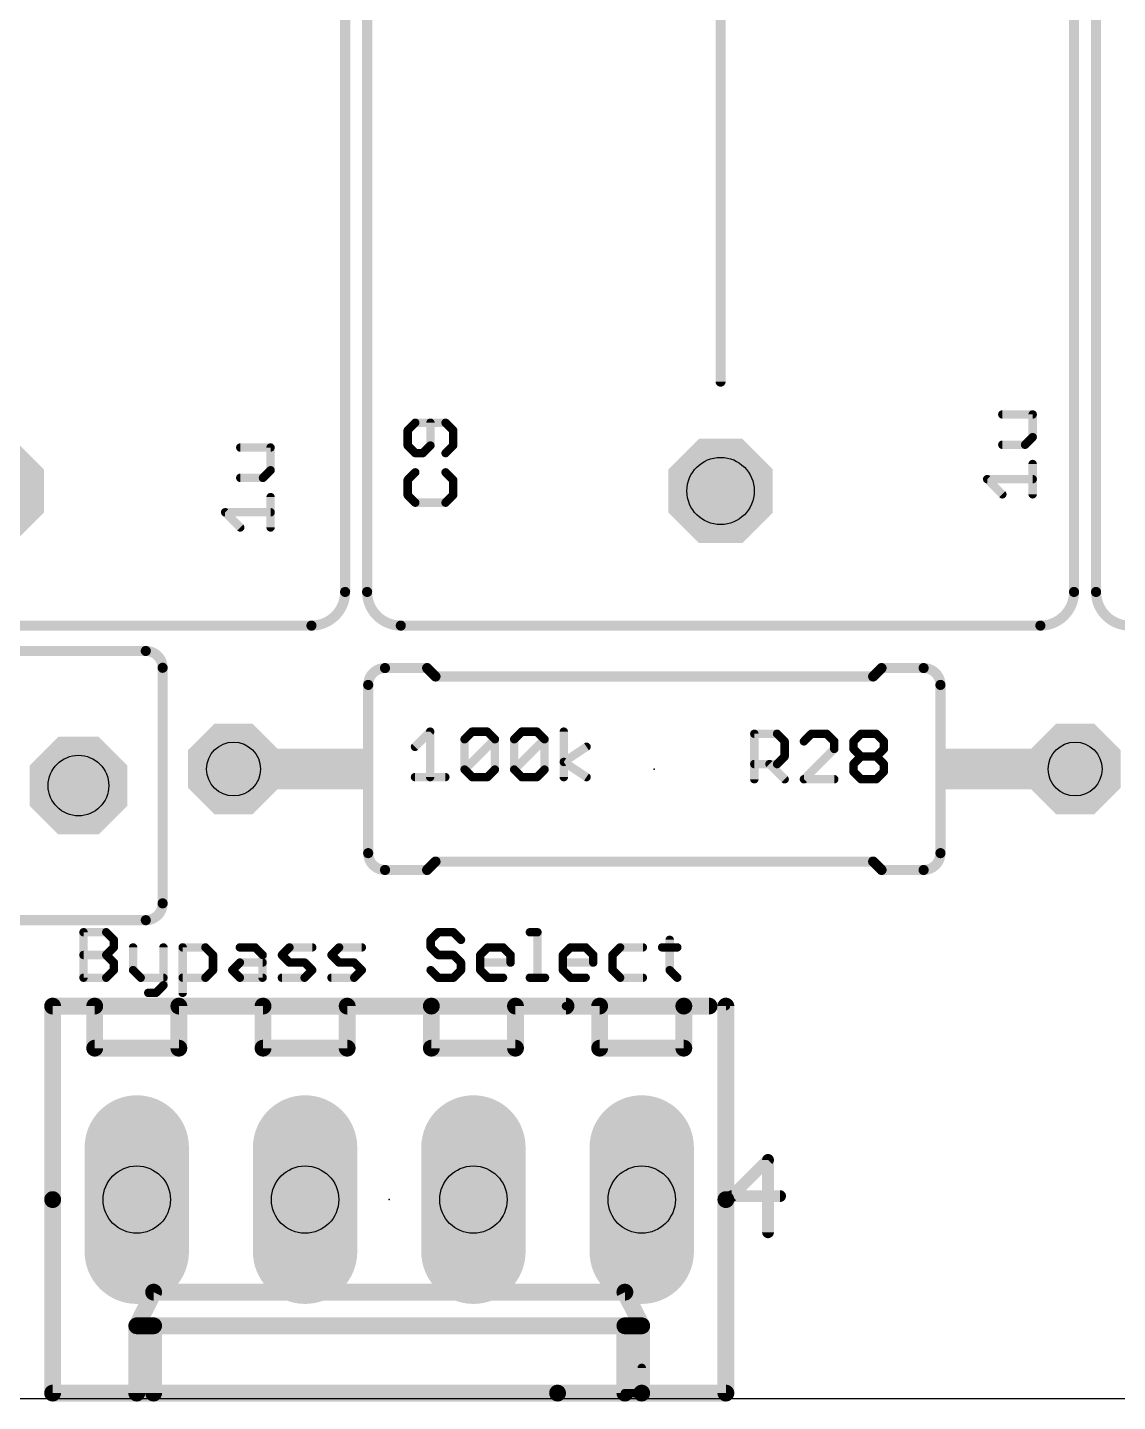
# Model space of a CAD drawing. Extents: x 0 to 135, y -25 to 72.
# Drawn here: x 16.54 to 32.99, y -0.05 to 20.69 of the extents above; entities that cross this region are included whole.
import ezdxf

# ---------------------------------------------------------------- set-up
doc = ezdxf.new("R2010")
doc.units = 0
for name, color, linetype in [('17', 82, 'CONTINUOUS'), ('20', 7, 'CONTINUOUS'), ('21', 253, 'CONTINUOUS'), ('23', 7, 'CONTINUOUS'), ('25', 253, 'CONTINUOUS'), ('27', 253, 'CONTINUOUS'), ('29', 253, 'CONTINUOUS'), ('44', 253, 'CONTINUOUS'), ('51', 253, 'CONTINUOUS')]:
    doc.layers.add(name, color=color, linetype=linetype)

# ---------------------------------------------------------------- blocks, each defined once
blk = doc.blocks.new('OCTAGONP')
at = {"const_width": 0.5}
blk.add_lwpolyline([(-0.25, -0.1036), (-0.25, 0.1036), (-0.1036, 0.25), (0.1036, 0.25), (0.25, 0.1036), (0.25, -0.1036), (0.1036, -0.25), (-0.1036, -0.25), (-0.25, -0.1036), (-0.25, 0.1036)], dxfattribs=at)
blk = doc.blocks.new('RECT')
blk.add_solid([(-0.5, -0.5), (0.5, -0.5), (-0.5, 0.5), (0.5, 0.5)])
blk = doc.blocks.new('LONGP100')
at = {"const_width": 1}
blk.add_lwpolyline([(-0.5, 0), (0.5, 0)], dxfattribs=at)
at = {"const_width": 0.5}
for points in [[(-0.5, 0.25, 1), (-0.5, -0.25)], [(0.5, -0.25, 1), (0.5, 0.25)]]:
    blk.add_lwpolyline(points, format="xyb", dxfattribs=at)

msp = doc.modelspace()

# ---------------------------------------------------------------- linework, layer by layer
at = {"layer": '20'}
msp.add_line((0, 0), (125, 0), dxfattribs=at)
at = {"layer": '21'}
for points, const_width in [([(21.334, 37.827), (21.334, 12.173)], 0.1524), ([(21.666, 12.173), (21.666, 37.827)], 0.1524), ([(32.334, 37.827), (32.334, 12.173)], 0.1524), ([(32.666, 12.173), (32.666, 37.827)], 0.1524), ([(27, 31.731), (27, 15.348)], 0.1524), ([(20.826, 11.665), (11.174, 11.665)], 0.1524), ([(31.826, 11.665), (22.174, 11.665)], 0.1524), ([(18.326, 11.282), (8.674, 11.282)], 0.1524), ([(18.58, 7.472), (18.58, 11.028)], 0.1524), ([(21.936, 11.024), (22.571, 11.024)], 0.1524), ([(22.698, 10.897), (22.571, 11.024)], 0.1524), ([(29.302, 10.897), (29.429, 11.024)], 0.1524), ([(30.064, 11.024), (29.429, 11.024)], 0.1524), ([(21.682, 8.23), (21.682, 10.77)], 0.1524), ([(29.302, 10.897), (22.698, 10.897)], 0.1524), ([(30.318, 8.23), (30.318, 10.77)], 0.1524), ([(22.698, 8.103), (22.571, 7.976)], 0.1524), ([(29.302, 8.103), (22.698, 8.103)], 0.1524), ([(29.302, 8.103), (29.429, 7.976)], 0.1524), ([(21.936, 7.976), (22.571, 7.976)], 0.1524), ([(30.064, 7.976), (29.429, 7.976)], 0.1524), ([(8.674, 7.218), (18.326, 7.218)], 0.1524), ([(16.92, 3), (16.92, 5.921)], 0.254), ([(16.92, 5.921), (24.667, 5.921)], 0.254), ([(17.555, 5.921), (16.92, 5.921)], 0.254), ([(17.555, 5.286), (17.555, 5.921)], 0.254), ([(20.095, 5.921), (18.825, 5.921)], 0.254), ([(18.825, 5.921), (18.825, 5.286)], 0.254), ([(20.095, 5.286), (20.095, 5.921)], 0.254), ([(22.635, 5.921), (21.365, 5.921)], 0.254), ([(21.365, 5.921), (21.365, 5.286)], 0.254), ([(22.635, 5.286), (22.635, 5.921)], 0.254), ([(22.635, 5.921), (26.445, 5.921)], 0.254), ([(23.905, 5.921), (23.905, 5.286)], 0.254), ([(25.175, 5.921), (23.905, 5.921)], 0.254), ([(25.175, 5.286), (25.175, 5.921)], 0.254), ([(26.826, 5.921), (26.445, 5.921)], 0.254), ([(26.445, 5.921), (26.445, 5.286)], 0.254), ([(27.08, 3), (27.08, 5.921)], 0.254), ([(27.08, 5.921), (24.667, 5.921)], 0.127), ([(18.825, 5.286), (17.555, 5.286)], 0.254), ([(21.365, 5.286), (20.095, 5.286)], 0.254), ([(23.905, 5.286), (22.635, 5.286)], 0.254), ([(26.445, 5.286), (25.175, 5.286)], 0.254), ([(27.716, 3.5993), (27.1694, 3.0528)], 0.1778), ([(27.716, 2.5062), (27.716, 3.5993)], 0.1778), ([(16.92, 3), (16.92, 0.079)], 0.254), ([(27.08, 3), (27.08, 0.079)], 0.254), ([(27.1694, 3.0528), (27.8982, 3.0528)], 0.1778), ([(18.444, 1.603), (18.19, 1.095)], 0.254), ([(25.556, 1.603), (18.444, 1.603)], 0.254), ([(25.81, 1.095), (25.556, 1.603)], 0.254), ([(18.444, 1.095), (18.19, 1.095)], 0.254), ([(18.19, 1.095), (18.19, 0.079)], 0.254), ([(25.556, 1.095), (18.444, 1.095)], 0.254), ([(18.444, 0.079), (18.444, 1.095)], 0.254), ([(25.81, 1.095), (25.556, 1.095)], 0.254), ([(25.556, 0.079), (25.556, 1.095)], 0.254), ([(25.81, 1.095), (25.81, 0.079)], 0.254), ([(25.81, 0.46), (25.81, 0.079)], 0.127), ([(16.92, 0.079), (24.54, 0.079)], 0.254), ([(25.81, 0.079), (24.54, 0.079)], 0.254), ([(25.556, 0.079), (25.81, 0.079)], 0.127), ([(27.08, 0.079), (25.81, 0.079)], 0.254)]:
    msp.add_lwpolyline(points, dxfattribs=dict(at, const_width=const_width))
for points, const_width in [([(26.9619, 15.348, 1), (27.0381, 15.348)], 0.0762), ([(20.826, 11.665, 0.4142), (21.334, 12.173)], 0.1524), ([(21.3721, 12.173, 1), (21.2959, 12.173)], 0.0762), ([(21.666, 12.173, 0.4142), (22.174, 11.665)], 0.1524), ([(21.7041, 12.173, 1), (21.6279, 12.173)], 0.0762), ([(31.826, 11.665, 0.4142), (32.334, 12.173)], 0.1524), ([(32.3721, 12.173, 1), (32.2959, 12.173)], 0.0762), ([(32.666, 12.173, 0.4142), (33.174, 11.665)], 0.1524), ([(32.7041, 12.173, 1), (32.6279, 12.173)], 0.0762), ([(21.2959, 12.173, 1), (21.3721, 12.173)], 0.0762), ([(21.6279, 12.173, 1), (21.7041, 12.173)], 0.0762), ([(32.2959, 12.173, 1), (32.3721, 12.173)], 0.0762), ([(32.6279, 12.173, 1), (32.7041, 12.173)], 0.0762), ([(20.826, 11.7031, 1), (20.826, 11.6269)], 0.0762), ([(20.826, 11.6269, 1), (20.826, 11.7031)], 0.0762), ([(22.174, 11.7031, 1), (22.174, 11.6269)], 0.0762), ([(22.174, 11.6269, 1), (22.174, 11.7031)], 0.0762), ([(31.826, 11.7031, 1), (31.826, 11.6269)], 0.0762), ([(31.826, 11.6269, 1), (31.826, 11.7031)], 0.0762), ([(18.58, 11.028, 0.4142), (18.326, 11.282)], 0.1524), ([(18.326, 11.3201, 1), (18.326, 11.2439)], 0.0762), ([(18.326, 11.2439, 1), (18.326, 11.3201)], 0.0762), ([(18.6181, 11.028, 1), (18.5419, 11.028)], 0.0762), ([(18.5419, 11.028, 1), (18.6181, 11.028)], 0.0762), ([(21.936, 11.024, 0.4142), (21.682, 10.77)], 0.1524), ([(21.936, 11.0621, 1), (21.936, 10.9859)], 0.0762), ([(21.936, 10.9859, 1), (21.936, 11.0621)], 0.0762), ([(22.5979, 11.0509, 1), (22.5441, 10.9971)], 0.0762), ([(22.571, 10.9859, 1), (22.571, 11.0621)], 0.0762), ([(29.429, 11.0621, 1), (29.429, 10.9859)], 0.0762), ([(29.4559, 10.9971, 1), (29.4021, 11.0509)], 0.0762), ([(30.318, 10.77, 0.4142), (30.064, 11.024)], 0.1524), ([(30.064, 11.0621, 1), (30.064, 10.9859)], 0.0762), ([(30.064, 10.9859, 1), (30.064, 11.0621)], 0.0762), ([(21.7201, 10.77, 1), (21.6439, 10.77)], 0.0762), ([(21.6439, 10.77, 1), (21.7201, 10.77)], 0.0762), ([(22.698, 10.9351, 1), (22.698, 10.8589)], 0.0762), ([(22.6711, 10.8701, 1), (22.7249, 10.9239)], 0.0762), ([(29.2751, 10.9239, 1), (29.3289, 10.8701)], 0.0762), ([(29.302, 10.8589, 1), (29.302, 10.9351)], 0.0762), ([(30.3561, 10.77, 1), (30.2799, 10.77)], 0.0762), ([(30.2799, 10.77, 1), (30.3561, 10.77)], 0.0762), ([(21.682, 8.23, 0.4142), (21.936, 7.976)], 0.1524), ([(21.7201, 8.23, 1), (21.6439, 8.23)], 0.0762), ([(30.064, 7.976, 0.4142), (30.318, 8.23)], 0.1524), ([(30.3561, 8.23, 1), (30.2799, 8.23)], 0.0762), ([(21.6439, 8.23, 1), (21.7201, 8.23)], 0.0762), ([(22.698, 8.1411, 1), (22.698, 8.0649)], 0.0762), ([(22.7249, 8.0761, 1), (22.6711, 8.1299)], 0.0762), ([(29.3289, 8.1299, 1), (29.2751, 8.0761)], 0.0762), ([(29.302, 8.0649, 1), (29.302, 8.1411)], 0.0762), ([(30.2799, 8.23, 1), (30.3561, 8.23)], 0.0762), ([(21.936, 8.0141, 1), (21.936, 7.9379)], 0.0762), ([(21.936, 7.9379, 1), (21.936, 8.0141)], 0.0762), ([(22.5441, 8.0029, 1), (22.5979, 7.9491)], 0.0762), ([(22.571, 7.9379, 1), (22.571, 8.0141)], 0.0762), ([(29.429, 8.0141, 1), (29.429, 7.9379)], 0.0762), ([(29.4021, 7.9491, 1), (29.4559, 8.0029)], 0.0762), ([(30.064, 8.0141, 1), (30.064, 7.9379)], 0.0762), ([(30.064, 7.9379, 1), (30.064, 8.0141)], 0.0762), ([(18.326, 7.218, 0.4142), (18.58, 7.472)], 0.1524), ([(18.6181, 7.472, 1), (18.5419, 7.472)], 0.0762), ([(18.5419, 7.472, 1), (18.6181, 7.472)], 0.0762), ([(18.326, 7.2561, 1), (18.326, 7.1799)], 0.0762), ([(18.326, 7.1799, 1), (18.326, 7.2561)], 0.0762), ([(16.9835, 5.921, 1), (16.8565, 5.921)], 0.127), ([(16.92, 5.9845, 1), (16.92, 5.8575)], 0.127), ([(16.92, 5.9845, 1), (16.92, 5.8575)], 0.127), ([(17.6185, 5.921, 1), (17.4915, 5.921)], 0.127), ([(17.555, 5.8575, 1), (17.555, 5.9845)], 0.127), ([(18.825, 5.9845, 1), (18.825, 5.8575)], 0.127), ([(18.8885, 5.921, 1), (18.7615, 5.921)], 0.127), ([(20.1585, 5.921, 1), (20.0315, 5.921)], 0.127), ([(20.095, 5.8575, 1), (20.095, 5.9845)], 0.127), ([(21.365, 5.9845, 1), (21.365, 5.8575)], 0.127), ([(21.4285, 5.921, 1), (21.3015, 5.921)], 0.127), ([(22.6985, 5.921, 1), (22.5715, 5.921)], 0.127), ([(22.635, 5.9845, 1), (22.635, 5.8575)], 0.127), ([(22.635, 5.8575, 1), (22.635, 5.9845)], 0.127), ([(23.9685, 5.921, 1), (23.8415, 5.921)], 0.127), ([(23.905, 5.9845, 1), (23.905, 5.8575)], 0.127), ([(24.667, 5.8575, 1), (24.667, 5.9845)], 0.127), ([(25.2385, 5.921, 1), (25.1115, 5.921)], 0.127), ([(25.175, 5.8575, 1), (25.175, 5.9845)], 0.127), ([(26.445, 5.9845, 1), (26.445, 5.8575)], 0.127), ([(26.5085, 5.921, 1), (26.3815, 5.921)], 0.127), ([(26.445, 5.8575, 1), (26.445, 5.9845)], 0.127), ([(26.826, 5.8575, 1), (26.826, 5.9845)], 0.127), ([(27.1435, 5.921, 1), (27.0165, 5.921)], 0.127), ([(24.667, 5.9527, 1), (24.667, 5.8893)], 0.0635), ([(27.08, 5.8893, 1), (27.08, 5.9527)], 0.0635), ([(17.555, 5.3495, 1), (17.555, 5.2225)], 0.127), ([(18.825, 5.2225, 1), (18.825, 5.3495)], 0.127), ([(20.095, 5.3495, 1), (20.095, 5.2225)], 0.127), ([(21.365, 5.2225, 1), (21.365, 5.3495)], 0.127), ([(22.635, 5.3495, 1), (22.635, 5.2225)], 0.127), ([(23.905, 5.2225, 1), (23.905, 5.3495)], 0.127), ([(25.175, 5.3495, 1), (25.175, 5.2225)], 0.127), ([(26.445, 5.2225, 1), (26.445, 5.3495)], 0.127), ([(17.4915, 5.286, 1), (17.6185, 5.286)], 0.127), ([(18.7615, 5.286, 1), (18.8885, 5.286)], 0.127), ([(20.0315, 5.286, 1), (20.1585, 5.286)], 0.127), ([(21.3015, 5.286, 1), (21.4285, 5.286)], 0.127), ([(22.5715, 5.286, 1), (22.6985, 5.286)], 0.127), ([(23.8415, 5.286, 1), (23.9685, 5.286)], 0.127), ([(25.1115, 5.286, 1), (25.2385, 5.286)], 0.127), ([(26.3815, 5.286, 1), (26.5085, 5.286)], 0.127), ([(27.7604, 3.5993, 1), (27.6715, 3.5993)], 0.0889), ([(27.7474, 3.5679, 1), (27.6845, 3.6308)], 0.0889), ([(16.9835, 3, 1), (16.8565, 3)], 0.127), ([(27.1435, 3, 1), (27.0165, 3)], 0.127), ([(27.1694, 3.0972, 1), (27.1694, 3.0083)], 0.0889), ([(27.138, 3.0842, 1), (27.2008, 3.0213)], 0.0889), ([(27.8982, 3.0083, 1), (27.8982, 3.0972)], 0.0889), ([(16.8565, 3, 1), (16.9835, 3)], 0.127), ([(27.0165, 3, 1), (27.1435, 3)], 0.127), ([(27.6715, 2.5062, 1), (27.7604, 2.5062)], 0.0889), ([(18.444, 1.6665, 1), (18.444, 1.5395)], 0.127), ([(18.5008, 1.5746, 1), (18.3872, 1.6314)], 0.127), ([(25.6128, 1.6314, 1), (25.4992, 1.5746)], 0.127), ([(25.556, 1.5395, 1), (25.556, 1.6665)], 0.127), ([(18.19, 1.1585, 1), (18.19, 1.0315)], 0.127), ([(18.2535, 1.095, 1), (18.1265, 1.095)], 0.127), ([(18.1332, 1.1234, 1), (18.2468, 1.0666)], 0.127), ([(18.444, 1.1585, 1), (18.444, 1.0315)], 0.127), ([(18.5075, 1.095, 1), (18.3805, 1.095)], 0.127), ([(18.444, 1.0315, 1), (18.444, 1.1585)], 0.127), ([(25.556, 1.1585, 1), (25.556, 1.0315)], 0.127), ([(25.6195, 1.095, 1), (25.4925, 1.095)], 0.127), ([(25.556, 1.0315, 1), (25.556, 1.1585)], 0.127), ([(25.8735, 1.095, 1), (25.7465, 1.095)], 0.127), ([(25.7532, 1.0666, 1), (25.8668, 1.1234)], 0.127), ([(25.81, 1.0315, 1), (25.81, 1.1585)], 0.127), ([(25.8418, 0.46, 1), (25.7783, 0.46)], 0.0635), ([(16.92, 0.1425, 1), (16.92, 0.0155)], 0.127), ([(16.8565, 0.079, 1), (16.9835, 0.079)], 0.127), ([(18.1265, 0.079, 1), (18.2535, 0.079)], 0.127), ([(18.3805, 0.079, 1), (18.5075, 0.079)], 0.127), ([(24.54, 0.1425, 1), (24.54, 0.0155)], 0.127), ([(24.54, 0.0155, 1), (24.54, 0.1425)], 0.127), ([(25.4925, 0.079, 1), (25.6195, 0.079)], 0.127), ([(25.556, 0.1108, 1), (25.556, 0.0473)], 0.0635), ([(25.81, 0.1425, 1), (25.81, 0.0155)], 0.127), ([(25.7465, 0.079, 1), (25.8735, 0.079)], 0.127), ([(25.81, 0.0155, 1), (25.81, 0.1425)], 0.127), ([(25.7783, 0.079, 1), (25.8418, 0.079)], 0.0635), ([(25.81, 0.0473, 1), (25.81, 0.1108)], 0.0635), ([(27.0165, 0.079, 1), (27.1435, 0.079)], 0.127), ([(27.08, 0.0155, 1), (27.08, 0.1425)], 0.127)]:
    msp.add_lwpolyline(points, format="xyb", dxfattribs=dict(at, const_width=const_width))
at = {"layer": '23'}
for p in [(26, 9.5), (22, 3)]:
    msp.add_point(p, dxfattribs=at)
at = {"layer": '25', "const_width": 0.127}
for points in [[(22.3923, 14.7267), (22.2779, 14.6123)], [(22.8499, 14.7267), (22.3923, 14.7267)], [(22.6211, 14.3835), (22.6211, 14.7267)], [(22.9643, 14.6123), (22.8499, 14.7267)], [(22.2779, 14.6123), (22.2779, 14.3835)], [(22.9643, 14.3835), (22.9643, 14.6123)], [(22.2779, 14.3835), (22.3923, 14.2691)], [(22.3923, 14.2691), (22.5067, 14.2691)], [(22.5067, 14.2691), (22.6211, 14.3835)], [(22.8499, 14.2691), (22.9643, 14.3835)], [(22.3923, 13.9783), (22.2779, 13.8639)], [(22.2779, 13.8639), (22.2779, 13.6351)], [(22.9643, 13.8639), (22.8499, 13.9783)], [(22.9643, 13.6351), (22.9643, 13.8639)], [(22.2779, 13.6351), (22.3923, 13.5207)], [(22.8499, 13.5207), (22.9643, 13.6351)], [(22.3923, 13.5207), (22.8499, 13.5207)], [(27.5093, 9.3457), (27.5093, 10.0321)], [(27.5093, 10.0321), (27.8524, 10.0321)], [(27.8524, 10.0321), (27.9668, 9.9177)], [(27.9668, 9.9177), (27.9668, 9.6889)], [(28.3721, 10.0321), (28.2577, 9.9177)], [(28.6009, 10.0321), (28.3721, 10.0321)], [(28.7153, 9.9177), (28.6009, 10.0321)], [(28.7153, 9.8033), (28.7153, 9.9177)], [(29.0061, 9.9177), (29.1205, 10.0321)], [(29.0061, 9.8033), (29.0061, 9.9177)], [(29.1205, 10.0321), (29.3493, 10.0321)], [(29.3493, 10.0321), (29.4637, 9.9177)], [(29.4637, 9.9177), (29.4637, 9.8033)], [(27.9668, 9.6889), (27.8524, 9.5745)], [(28.2577, 9.3457), (28.7153, 9.8033)], [(29.1205, 9.6889), (29.0061, 9.8033)], [(29.0061, 9.5745), (29.1205, 9.6889)], [(29.1205, 9.6889), (29.3493, 9.6889)], [(29.4637, 9.8033), (29.3493, 9.6889)], [(29.3493, 9.6889), (29.4637, 9.5745)], [(27.8524, 9.5745), (27.5093, 9.5745)], [(27.738, 9.5745), (27.9668, 9.3457)], [(29.0061, 9.4601), (29.0061, 9.5745)], [(29.4637, 9.5745), (29.4637, 9.4601)], [(28.7153, 9.3457), (28.2577, 9.3457)], [(29.1205, 9.3457), (29.0061, 9.4601)], [(29.3493, 9.3457), (29.1205, 9.3457)], [(29.4637, 9.4601), (29.3493, 9.3457)]]:
    msp.add_lwpolyline(points, dxfattribs=at)
at = {"layer": '25', "const_width": 0.0635}
for points in [[(22.3923, 14.7584, 1), (22.3923, 14.6949)], [(22.4148, 14.7042, 1), (22.3699, 14.7491)], [(22.6529, 14.7267, 1), (22.5894, 14.7267)], [(22.8724, 14.7491, 1), (22.8275, 14.7042)], [(22.8499, 14.6949, 1), (22.8499, 14.7584)], [(22.3097, 14.6123, 1), (22.2462, 14.6123)], [(22.2555, 14.6347, 1), (22.3004, 14.5898)], [(22.9961, 14.6123, 1), (22.9326, 14.6123)], [(22.9418, 14.5898, 1), (22.9868, 14.6347)], [(22.3004, 14.4059, 1), (22.2555, 14.361)], [(22.2462, 14.3835, 1), (22.3097, 14.3835)], [(22.3923, 14.3008, 1), (22.3923, 14.2373)], [(22.3699, 14.2466, 1), (22.4148, 14.2915)], [(22.4843, 14.2915, 1), (22.5292, 14.2466)], [(22.5067, 14.2373, 1), (22.5067, 14.3008)], [(22.5894, 14.3835, 1), (22.6529, 14.3835)], [(22.6436, 14.361, 1), (22.5987, 14.4059)], [(22.8275, 14.2915, 1), (22.8724, 14.2466)], [(22.9326, 14.3835, 1), (22.9961, 14.3835)], [(22.9868, 14.361, 1), (22.9418, 14.4059)], [(22.3097, 13.8639, 1), (22.2462, 13.8639)], [(22.2555, 13.8863, 1), (22.3004, 13.8414)], [(22.4148, 13.9558, 1), (22.3699, 14.0007)], [(22.8724, 14.0007, 1), (22.8275, 13.9558)], [(22.9961, 13.8639, 1), (22.9326, 13.8639)], [(22.9418, 13.8414, 1), (22.9868, 13.8863)], [(22.3004, 13.6575, 1), (22.2555, 13.6126)], [(22.9868, 13.6126, 1), (22.9418, 13.6575)], [(22.2462, 13.6351, 1), (22.3097, 13.6351)], [(22.3923, 13.5524, 1), (22.3923, 13.4889)], [(22.3699, 13.4982, 1), (22.4148, 13.5431)], [(22.8275, 13.5431, 1), (22.8724, 13.4982)], [(22.8499, 13.4889, 1), (22.8499, 13.5524)], [(22.9326, 13.6351, 1), (22.9961, 13.6351)], [(27.541, 10.0321, 1), (27.4775, 10.0321)], [(27.5093, 10.0638, 1), (27.5093, 10.0003)], [(27.8749, 10.0545, 1), (27.83, 10.0096)], [(27.8524, 10.0003, 1), (27.8524, 10.0638)], [(27.9986, 9.9177, 1), (27.9351, 9.9177)], [(27.9444, 9.8952, 1), (27.9893, 9.9401)], [(28.2352, 9.9401, 1), (28.2801, 9.8952)], [(28.3721, 10.0638, 1), (28.3721, 10.0003)], [(28.3945, 10.0096, 1), (28.3496, 10.0545)], [(28.6233, 10.0545, 1), (28.5784, 10.0096)], [(28.6009, 10.0003, 1), (28.6009, 10.0638)], [(28.747, 9.9177, 1), (28.6835, 9.9177)], [(28.6928, 9.8952, 1), (28.7377, 9.9401)], [(29.0378, 9.9177, 1), (28.9743, 9.9177)], [(28.9836, 9.9401, 1), (29.0285, 9.8952)], [(29.1205, 10.0638, 1), (29.1205, 10.0003)], [(29.1429, 10.0096, 1), (29.098, 10.0545)], [(29.3717, 10.0545, 1), (29.3268, 10.0096)], [(29.3493, 10.0003, 1), (29.3493, 10.0638)], [(29.4954, 9.9177, 1), (29.4319, 9.9177)], [(29.4412, 9.8952, 1), (29.4861, 9.9401)], [(27.9893, 9.6664, 1), (27.9444, 9.7113)], [(28.6835, 9.8033, 1), (28.747, 9.8033)], [(28.7377, 9.7808, 1), (28.6928, 9.8257)], [(29.0285, 9.8257, 1), (28.9836, 9.7808)], [(28.9743, 9.8033, 1), (29.0378, 9.8033)], [(29.1205, 9.7206, 1), (29.1205, 9.6571)], [(29.1429, 9.6664, 1), (29.098, 9.7113)], [(29.3717, 9.7113, 1), (29.3268, 9.6664)], [(29.3493, 9.6571, 1), (29.3493, 9.7206)], [(29.4319, 9.8033, 1), (29.4954, 9.8033)], [(29.4861, 9.7808, 1), (29.4412, 9.8257)], [(27.5093, 9.6062, 1), (27.5093, 9.5427)], [(27.7605, 9.5969, 1), (27.7156, 9.552)], [(27.83, 9.5969, 1), (27.8749, 9.552)], [(27.8524, 9.5427, 1), (27.8524, 9.6062)], [(27.9351, 9.6889, 1), (27.9986, 9.6889)], [(29.0378, 9.5745, 1), (28.9743, 9.5745)], [(28.9836, 9.5969, 1), (29.0285, 9.552)], [(29.098, 9.6664, 1), (29.1429, 9.7113)], [(29.3268, 9.7113, 1), (29.3717, 9.6664)], [(29.4954, 9.5745, 1), (29.4319, 9.5745)], [(29.4412, 9.552, 1), (29.4861, 9.5969)], [(27.4775, 9.3457, 1), (27.541, 9.3457)], [(27.9444, 9.3232, 1), (27.9893, 9.3682)], [(28.2352, 9.3682, 1), (28.2801, 9.3232)], [(28.2577, 9.3775, 1), (28.2577, 9.314)], [(28.7153, 9.314, 1), (28.7153, 9.3775)], [(29.0285, 9.4825, 1), (28.9836, 9.4376)], [(28.9743, 9.4601, 1), (29.0378, 9.4601)], [(29.1205, 9.3775, 1), (29.1205, 9.314)], [(29.098, 9.3232, 1), (29.1429, 9.3682)], [(29.3268, 9.3682, 1), (29.3717, 9.3232)], [(29.3493, 9.314, 1), (29.3493, 9.3775)], [(29.4319, 9.4601, 1), (29.4954, 9.4601)], [(29.4861, 9.4376, 1), (29.4412, 9.4825)]]:
    msp.add_lwpolyline(points, format="xyb", dxfattribs=at)
at = {"layer": '27', "const_width": 0.127}
for points in [[(31.7093, 14.8527), (31.2517, 14.8527)], [(31.7093, 14.5095), (31.7093, 14.8527)], [(31.5949, 14.3951), (31.7093, 14.5095)], [(20.2093, 14.3527), (19.7517, 14.3527)], [(20.2093, 14.0095), (20.2093, 14.3527)], [(31.2517, 14.3951), (31.5949, 14.3951)], [(31.7093, 13.6467), (31.7093, 14.1043)], [(19.7517, 13.8951), (20.0949, 13.8951)], [(20.0949, 13.8951), (20.2093, 14.0095)], [(31.2517, 13.6467), (31.0229, 13.8755)], [(31.0229, 13.8755), (31.7093, 13.8755)], [(20.2093, 13.1467), (20.2093, 13.6043)], [(19.7517, 13.1467), (19.5229, 13.3755)], [(19.5229, 13.3755), (20.2093, 13.3755)], [(22.3885, 9.8353), (22.6173, 10.0641)], [(22.6173, 10.0641), (22.6173, 9.3777)], [(23.1369, 9.9497), (23.2513, 10.0641)], [(23.1369, 9.4921), (23.1369, 9.9497)], [(23.1369, 9.4921), (23.5945, 9.9497)], [(23.2513, 10.0641), (23.4801, 10.0641)], [(23.4801, 10.0641), (23.5945, 9.9497)], [(23.5945, 9.9497), (23.5945, 9.4921)], [(23.8853, 9.9497), (23.9997, 10.0641)], [(23.8853, 9.4921), (23.8853, 9.9497)], [(23.8853, 9.4921), (24.3429, 9.9497)], [(23.9997, 10.0641), (24.2285, 10.0641)], [(24.2285, 10.0641), (24.3429, 9.9497)], [(24.3429, 9.9497), (24.3429, 9.4921)], [(24.6337, 9.3777), (24.6337, 10.0641)], [(24.6337, 9.6065), (24.9769, 9.8353)], [(23.2513, 9.3777), (23.1369, 9.4921)], [(23.5945, 9.4921), (23.4801, 9.3777)], [(23.9997, 9.3777), (23.8853, 9.4921)], [(24.3429, 9.4921), (24.2285, 9.3777)], [(24.9769, 9.3777), (24.6337, 9.6065)], [(22.3885, 9.3777), (22.8461, 9.3777)], [(23.4801, 9.3777), (23.2513, 9.3777)], [(24.2285, 9.3777), (23.9997, 9.3777)], [(17.3861, 6.3496), (17.3861, 7.036)], [(17.3861, 7.036), (17.7293, 7.036)], [(17.7293, 7.036), (17.8437, 6.9216)], [(22.7394, 7.036), (22.6251, 6.9216)], [(22.9682, 7.036), (22.7394, 7.036)], [(23.0826, 6.9216), (22.9682, 7.036)], [(24.1219, 7.036), (24.2363, 7.036)], [(24.2363, 7.036), (24.2363, 6.3496)], [(17.8437, 6.8072), (17.7293, 6.6928)], [(17.8437, 6.9216), (17.8437, 6.8072)], [(18.1346, 6.8072), (18.1346, 6.464)], [(18.5921, 6.8072), (18.5921, 6.2352)], [(18.883, 6.1208), (18.883, 6.8072)], [(18.883, 6.8072), (19.2262, 6.8072)], [(19.2262, 6.8072), (19.3406, 6.6928)], [(19.7458, 6.8072), (19.9746, 6.8072)], [(19.9746, 6.8072), (20.089, 6.6928)], [(20.3798, 6.6928), (20.4942, 6.8072)], [(20.4942, 6.8072), (20.8374, 6.8072)], [(21.1282, 6.6928), (21.2426, 6.8072)], [(21.2426, 6.8072), (21.5858, 6.8072)], [(22.6251, 6.9216), (22.6251, 6.8072)], [(22.6251, 6.8072), (22.7394, 6.6928)], [(23.3735, 6.6928), (23.4879, 6.8072)], [(23.4879, 6.8072), (23.7167, 6.8072)], [(23.7167, 6.8072), (23.8311, 6.6928)], [(24.6208, 6.6928), (24.7352, 6.8072)], [(24.7352, 6.8072), (24.964, 6.8072)], [(24.964, 6.8072), (25.0784, 6.6928)], [(25.4836, 6.8072), (25.3692, 6.6928)], [(25.8268, 6.8072), (25.4836, 6.8072)], [(26.1177, 6.8072), (26.3465, 6.8072)], [(26.2321, 6.9216), (26.2321, 6.464)], [(17.3861, 6.6928), (17.7293, 6.6928)], [(17.7293, 6.6928), (17.8437, 6.5784)], [(17.8437, 6.5784), (17.8437, 6.464)], [(19.3406, 6.6928), (19.3406, 6.464)], [(19.6314, 6.464), (19.7458, 6.5784)], [(19.7458, 6.5784), (20.089, 6.5784)], [(20.089, 6.6928), (20.089, 6.3496)], [(20.4942, 6.5784), (20.3798, 6.6928)], [(20.723, 6.5784), (20.4942, 6.5784)], [(20.8374, 6.464), (20.723, 6.5784)], [(21.2426, 6.5784), (21.1282, 6.6928)], [(21.4714, 6.5784), (21.2426, 6.5784)], [(21.5858, 6.464), (21.4714, 6.5784)], [(22.7394, 6.6928), (22.9682, 6.6928)], [(22.9682, 6.6928), (23.0826, 6.5784)], [(23.0826, 6.5784), (23.0826, 6.464)], [(23.3735, 6.464), (23.3735, 6.6928)], [(23.8311, 6.5784), (23.3735, 6.5784)], [(23.8311, 6.6928), (23.8311, 6.5784)], [(24.6208, 6.464), (24.6208, 6.6928)], [(25.0784, 6.5784), (24.6208, 6.5784)], [(25.0784, 6.6928), (25.0784, 6.5784)], [(25.3692, 6.6928), (25.3692, 6.464)], [(17.8437, 6.464), (17.7293, 6.3496)], [(18.1346, 6.464), (18.249, 6.3496)], [(19.3406, 6.464), (19.2262, 6.3496)], [(19.7458, 6.3496), (19.6314, 6.464)], [(20.723, 6.3496), (20.8374, 6.464)], [(21.4714, 6.3496), (21.5858, 6.464)], [(22.7394, 6.3496), (22.6251, 6.464)], [(23.0826, 6.464), (22.9682, 6.3496)], [(23.4879, 6.3496), (23.3735, 6.464)], [(24.7352, 6.3496), (24.6208, 6.464)], [(25.3692, 6.464), (25.4836, 6.3496)], [(26.2321, 6.464), (26.3465, 6.3496)], [(17.7293, 6.3496), (17.3861, 6.3496)], [(18.249, 6.3496), (18.5921, 6.3496)], [(18.5921, 6.2352), (18.4777, 6.1208)], [(19.2262, 6.3496), (18.883, 6.3496)], [(20.089, 6.3496), (19.7458, 6.3496)], [(20.3798, 6.3496), (20.723, 6.3496)], [(21.1282, 6.3496), (21.4714, 6.3496)], [(22.9682, 6.3496), (22.7394, 6.3496)], [(23.7167, 6.3496), (23.4879, 6.3496)], [(24.1219, 6.3496), (24.3507, 6.3496)], [(24.964, 6.3496), (24.7352, 6.3496)], [(25.4836, 6.3496), (25.8268, 6.3496)], [(18.4777, 6.1208), (18.3634, 6.1208)]]:
    msp.add_lwpolyline(points, dxfattribs=at)
at = {"layer": '27', "const_width": 0.0635}
for points in [[(31.2517, 14.8844, 1), (31.2517, 14.8209)], [(31.7411, 14.8527, 1), (31.6776, 14.8527)], [(31.7093, 14.8209, 1), (31.7093, 14.8844)], [(31.6776, 14.5095, 1), (31.7411, 14.5095)], [(31.7318, 14.487, 1), (31.6868, 14.5319)], [(19.7517, 14.3844, 1), (19.7517, 14.3209)], [(20.2411, 14.3527, 1), (20.1776, 14.3527)], [(20.2093, 14.3209, 1), (20.2093, 14.3844)], [(31.2517, 14.4268, 1), (31.2517, 14.3633)], [(31.5725, 14.4175, 1), (31.6174, 14.3726)], [(31.5949, 14.3633, 1), (31.5949, 14.4268)], [(31.7411, 14.1043, 1), (31.6776, 14.1043)], [(19.7517, 13.9268, 1), (19.7517, 13.8633)], [(20.0725, 13.9175, 1), (20.1174, 13.8726)], [(20.0949, 13.8633, 1), (20.0949, 13.9268)], [(20.1776, 14.0095, 1), (20.2411, 14.0095)], [(20.2318, 13.987, 1), (20.1868, 14.0319)], [(31.0229, 13.9072, 1), (31.0229, 13.8437)], [(31.0454, 13.8979, 1), (31.0005, 13.853)], [(31.7093, 13.8437, 1), (31.7093, 13.9072)], [(31.2293, 13.6242, 1), (31.2742, 13.6691)], [(20.2411, 13.6043, 1), (20.1776, 13.6043)], [(31.6776, 13.6467, 1), (31.7411, 13.6467)], [(19.5229, 13.4072, 1), (19.5229, 13.3437)], [(19.5454, 13.3979, 1), (19.5005, 13.353)], [(20.2093, 13.3437, 1), (20.2093, 13.4072)], [(19.7293, 13.1242, 1), (19.7742, 13.1691)], [(20.1776, 13.1467, 1), (20.2411, 13.1467)], [(22.649, 10.0641, 1), (22.5855, 10.0641)], [(22.6397, 10.0416, 1), (22.5948, 10.0865)], [(23.1687, 9.9497, 1), (23.1052, 9.9497)], [(23.1145, 9.9721, 1), (23.1594, 9.9272)], [(23.2513, 10.0958, 1), (23.2513, 10.0323)], [(23.2738, 10.0416, 1), (23.2289, 10.0865)], [(23.5026, 10.0865, 1), (23.4577, 10.0416)], [(23.4801, 10.0323, 1), (23.4801, 10.0958)], [(23.6263, 9.9497, 1), (23.5628, 9.9497)], [(23.617, 9.9272, 1), (23.5721, 9.9721)], [(23.5721, 9.9272, 1), (23.617, 9.9721)], [(23.9171, 9.9497, 1), (23.8536, 9.9497)], [(23.8629, 9.9721, 1), (23.9078, 9.9272)], [(23.9997, 10.0958, 1), (23.9997, 10.0323)], [(24.0222, 10.0416, 1), (23.9773, 10.0865)], [(24.251, 10.0865, 1), (24.2061, 10.0416)], [(24.2285, 10.0323, 1), (24.2285, 10.0958)], [(24.3747, 9.9497, 1), (24.3112, 9.9497)], [(24.3654, 9.9272, 1), (24.3205, 9.9721)], [(24.3205, 9.9272, 1), (24.3654, 9.9721)], [(24.6655, 10.0641, 1), (24.602, 10.0641)], [(22.366, 9.8577, 1), (22.411, 9.8128)], [(24.9945, 9.8089, 1), (24.9593, 9.8617)], [(23.1594, 9.5145, 1), (23.1145, 9.4696)], [(23.1145, 9.5145, 1), (23.1594, 9.4696)], [(23.617, 9.4696, 1), (23.5721, 9.5145)], [(23.9078, 9.5145, 1), (23.8629, 9.4696)], [(23.8629, 9.5145, 1), (23.9078, 9.4696)], [(24.3654, 9.4696, 1), (24.3205, 9.5145)], [(24.6514, 9.6329, 1), (24.6161, 9.5801)], [(24.6161, 9.6329, 1), (24.6514, 9.5801)], [(22.3885, 9.4095, 1), (22.3885, 9.346)], [(22.5855, 9.3777, 1), (22.649, 9.3777)], [(22.8461, 9.346, 1), (22.8461, 9.4095)], [(23.1052, 9.4921, 1), (23.1687, 9.4921)], [(23.2513, 9.4095, 1), (23.2513, 9.346)], [(23.2289, 9.3552, 1), (23.2738, 9.4002)], [(23.4577, 9.4002, 1), (23.5026, 9.3552)], [(23.4801, 9.346, 1), (23.4801, 9.4095)], [(23.5628, 9.4921, 1), (23.6263, 9.4921)], [(23.8536, 9.4921, 1), (23.9171, 9.4921)], [(23.9997, 9.4095, 1), (23.9997, 9.346)], [(23.9773, 9.3552, 1), (24.0222, 9.4002)], [(24.2061, 9.4002, 1), (24.251, 9.3552)], [(24.2285, 9.346, 1), (24.2285, 9.4095)], [(24.3112, 9.4921, 1), (24.3747, 9.4921)], [(24.602, 9.3777, 1), (24.6655, 9.3777)], [(24.9593, 9.3513, 1), (24.9945, 9.4041)], [(17.4179, 7.036, 1), (17.3544, 7.036)], [(17.3861, 7.0677, 1), (17.3861, 7.0042)], [(17.7518, 7.0584, 1), (17.7069, 7.0135)], [(17.7293, 7.0042, 1), (17.7293, 7.0677)], [(22.7394, 7.0677, 1), (22.7394, 7.0042)], [(22.7619, 7.0135, 1), (22.717, 7.0584)], [(22.9907, 7.0584, 1), (22.9458, 7.0135)], [(22.9682, 7.0042, 1), (22.9682, 7.0677)], [(24.1219, 7.0677, 1), (24.1219, 7.0042)], [(24.268, 7.036, 1), (24.2045, 7.036)], [(24.2363, 7.0042, 1), (24.2363, 7.0677)], [(17.8755, 6.9216, 1), (17.812, 6.9216)], [(17.8213, 6.8991, 1), (17.8662, 6.944)], [(17.8662, 6.7847, 1), (17.8213, 6.8296)], [(18.1663, 6.8072, 1), (18.1028, 6.8072)], [(18.6239, 6.8072, 1), (18.5604, 6.8072)], [(18.9147, 6.8072, 1), (18.8512, 6.8072)], [(18.883, 6.8389, 1), (18.883, 6.7754)], [(19.2486, 6.8296, 1), (19.2037, 6.7847)], [(19.2262, 6.7754, 1), (19.2262, 6.8389)], [(19.7458, 6.8389, 1), (19.7458, 6.7754)], [(19.997, 6.8296, 1), (19.9521, 6.7847)], [(19.9746, 6.7754, 1), (19.9746, 6.8389)], [(20.4942, 6.8389, 1), (20.4942, 6.7754)], [(20.5167, 6.7847, 1), (20.4717, 6.8296)], [(20.8374, 6.7754, 1), (20.8374, 6.8389)], [(21.2426, 6.8389, 1), (21.2426, 6.7754)], [(21.2651, 6.7847, 1), (21.2202, 6.8296)], [(21.5858, 6.7754, 1), (21.5858, 6.8389)], [(22.6568, 6.9216, 1), (22.5933, 6.9216)], [(22.6026, 6.944, 1), (22.6475, 6.8991)], [(22.6475, 6.8296, 1), (22.6026, 6.7847)], [(23.0602, 6.8991, 1), (23.1051, 6.944)], [(23.4879, 6.8389, 1), (23.4879, 6.7754)], [(23.5103, 6.7847, 1), (23.4654, 6.8296)], [(23.7391, 6.8296, 1), (23.6942, 6.7847)], [(23.7167, 6.7754, 1), (23.7167, 6.8389)], [(24.7352, 6.8389, 1), (24.7352, 6.7754)], [(24.7577, 6.7847, 1), (24.7128, 6.8296)], [(24.9865, 6.8296, 1), (24.9416, 6.7847)], [(24.964, 6.7754, 1), (24.964, 6.8389)], [(25.4836, 6.8389, 1), (25.4836, 6.7754)], [(25.5061, 6.7847, 1), (25.4612, 6.8296)], [(25.8268, 6.7754, 1), (25.8268, 6.8389)], [(26.1177, 6.8389, 1), (26.1177, 6.7754)], [(26.2638, 6.9216, 1), (26.2003, 6.9216)], [(26.3465, 6.7754, 1), (26.3465, 6.8389)], [(17.3861, 6.7245, 1), (17.3861, 6.661)], [(17.7518, 6.7152, 1), (17.7069, 6.6703)], [(17.7069, 6.7152, 1), (17.7518, 6.6703)], [(17.7293, 6.661, 1), (17.7293, 6.7245)], [(17.812, 6.8072, 1), (17.8755, 6.8072)], [(17.8755, 6.5784, 1), (17.812, 6.5784)], [(19.3723, 6.6928, 1), (19.3088, 6.6928)], [(19.3181, 6.6703, 1), (19.363, 6.7152)], [(19.7458, 6.6101, 1), (19.7458, 6.5466)], [(19.7682, 6.5559, 1), (19.7233, 6.6008)], [(20.1207, 6.6928, 1), (20.0572, 6.6928)], [(20.0665, 6.6703, 1), (20.1114, 6.7152)], [(20.089, 6.5466, 1), (20.089, 6.6101)], [(20.4023, 6.7152, 1), (20.3574, 6.6703)], [(20.3574, 6.7152, 1), (20.4023, 6.6703)], [(20.4942, 6.6101, 1), (20.4942, 6.5466)], [(20.7454, 6.6008, 1), (20.7005, 6.5559)], [(20.723, 6.5466, 1), (20.723, 6.6101)], [(21.1507, 6.7152, 1), (21.1058, 6.6703)], [(21.1058, 6.7152, 1), (21.1507, 6.6703)], [(21.2426, 6.6101, 1), (21.2426, 6.5466)], [(21.4939, 6.6008, 1), (21.449, 6.5559)], [(21.4714, 6.5466, 1), (21.4714, 6.6101)], [(22.5933, 6.8072, 1), (22.6568, 6.8072)], [(22.7394, 6.7245, 1), (22.7394, 6.661)], [(22.717, 6.6703, 1), (22.7619, 6.7152)], [(22.9907, 6.7152, 1), (22.9458, 6.6703)], [(22.9682, 6.661, 1), (22.9682, 6.7245)], [(23.1144, 6.5784, 1), (23.0509, 6.5784)], [(23.4052, 6.6928, 1), (23.3417, 6.6928)], [(23.351, 6.7152, 1), (23.3959, 6.6703)], [(23.3735, 6.6101, 1), (23.3735, 6.5466)], [(23.8628, 6.6928, 1), (23.7993, 6.6928)], [(23.8086, 6.6703, 1), (23.8535, 6.7152)], [(23.8311, 6.5466, 1), (23.8311, 6.6101)], [(24.6526, 6.6928, 1), (24.5891, 6.6928)], [(24.6208, 6.6101, 1), (24.6208, 6.5466)], [(24.5984, 6.7152, 1), (24.6433, 6.6703)], [(25.1102, 6.6928, 1), (25.0467, 6.6928)], [(25.056, 6.6703, 1), (25.1009, 6.7152)], [(25.0784, 6.5466, 1), (25.0784, 6.6101)], [(25.401, 6.6928, 1), (25.3375, 6.6928)], [(25.3468, 6.7152, 1), (25.3917, 6.6703)], [(17.812, 6.464, 1), (17.8755, 6.464)], [(17.8213, 6.5559, 1), (17.8662, 6.6008)], [(17.8662, 6.4415, 1), (17.8213, 6.4864)], [(18.1028, 6.464, 1), (18.1663, 6.464)], [(18.157, 6.4864, 1), (18.1121, 6.4415)], [(19.3088, 6.464, 1), (19.3723, 6.464)], [(19.363, 6.4415, 1), (19.3181, 6.4864)], [(19.6538, 6.4864, 1), (19.6089, 6.4415)], [(19.6089, 6.4864, 1), (19.6538, 6.4415)], [(20.4717, 6.5559, 1), (20.5167, 6.6008)], [(20.8598, 6.4415, 1), (20.8149, 6.4864)], [(20.8149, 6.4415, 1), (20.8598, 6.4864)], [(21.2202, 6.5559, 1), (21.2651, 6.6008)], [(21.6083, 6.4415, 1), (21.5634, 6.4864)], [(21.5634, 6.4415, 1), (21.6083, 6.4864)], [(22.6475, 6.4864, 1), (22.6026, 6.4415)], [(23.0509, 6.464, 1), (23.1144, 6.464)], [(23.0602, 6.5559, 1), (23.1051, 6.6008)], [(23.1051, 6.4415, 1), (23.0602, 6.4864)], [(23.3417, 6.464, 1), (23.4052, 6.464)], [(23.3959, 6.4864, 1), (23.351, 6.4415)], [(23.7993, 6.5784, 1), (23.8628, 6.5784)], [(24.5891, 6.464, 1), (24.6526, 6.464)], [(24.6433, 6.4864, 1), (24.5984, 6.4415)], [(25.0467, 6.5784, 1), (25.1102, 6.5784)], [(25.3375, 6.464, 1), (25.401, 6.464)], [(25.3917, 6.4864, 1), (25.3468, 6.4415)], [(26.2003, 6.464, 1), (26.2638, 6.464)], [(26.2545, 6.4864, 1), (26.2096, 6.4415)], [(17.3861, 6.3814, 1), (17.3861, 6.3179)], [(17.3544, 6.3496, 1), (17.4179, 6.3496)], [(17.7069, 6.3721, 1), (17.7518, 6.3271)], [(17.7293, 6.3179, 1), (17.7293, 6.3814)], [(18.249, 6.3814, 1), (18.249, 6.3179)], [(18.2265, 6.3271, 1), (18.2714, 6.3721)], [(18.5604, 6.2352, 1), (18.6239, 6.2352)], [(18.6146, 6.2128, 1), (18.5697, 6.2577)], [(18.5921, 6.3179, 1), (18.5921, 6.3814)], [(18.883, 6.3814, 1), (18.883, 6.3179)], [(19.2037, 6.3721, 1), (19.2486, 6.3271)], [(19.2262, 6.3179, 1), (19.2262, 6.3814)], [(19.7458, 6.3814, 1), (19.7458, 6.3179)], [(19.7233, 6.3271, 1), (19.7682, 6.3721)], [(20.0572, 6.3496, 1), (20.1207, 6.3496)], [(20.089, 6.3179, 1), (20.089, 6.3814)], [(20.3798, 6.3814, 1), (20.3798, 6.3179)], [(20.7005, 6.3721, 1), (20.7454, 6.3271)], [(20.723, 6.3179, 1), (20.723, 6.3814)], [(21.1282, 6.3814, 1), (21.1282, 6.3179)], [(21.449, 6.3721, 1), (21.4939, 6.3271)], [(21.4714, 6.3179, 1), (21.4714, 6.3814)], [(22.7394, 6.3814, 1), (22.7394, 6.3179)], [(22.717, 6.3271, 1), (22.7619, 6.3721)], [(22.9458, 6.3721, 1), (22.9907, 6.3271)], [(22.9682, 6.3179, 1), (22.9682, 6.3814)], [(23.4879, 6.3814, 1), (23.4879, 6.3179)], [(23.4654, 6.3271, 1), (23.5103, 6.3721)], [(23.7167, 6.3179, 1), (23.7167, 6.3814)], [(24.1219, 6.3814, 1), (24.1219, 6.3179)], [(24.2045, 6.3496, 1), (24.268, 6.3496)], [(24.3507, 6.3179, 1), (24.3507, 6.3814)], [(24.7352, 6.3814, 1), (24.7352, 6.3179)], [(24.7128, 6.3271, 1), (24.7577, 6.3721)], [(24.964, 6.3179, 1), (24.964, 6.3814)], [(25.4836, 6.3814, 1), (25.4836, 6.3179)], [(25.4612, 6.3271, 1), (25.5061, 6.3721)], [(25.8268, 6.3179, 1), (25.8268, 6.3814)], [(26.324, 6.3271, 1), (26.3689, 6.3721)], [(18.3634, 6.1526, 1), (18.3634, 6.0891)], [(18.4553, 6.1433, 1), (18.5002, 6.0984)], [(18.4777, 6.0891, 1), (18.4777, 6.1526)], [(18.8512, 6.1208, 1), (18.9147, 6.1208)]]:
    msp.add_lwpolyline(points, format="xyb", dxfattribs=at)
at = {"layer": '44'}
for centre, radius in [((27, 13.697), 0.508), ((19.65, 9.5), 0.4064), ((32.35, 9.5), 0.4064), ((17.31, 9.25), 0.4572), ((18.19, 3), 0.508), ((20.73, 3), 0.508), ((23.27, 3), 0.508), ((25.81, 3), 0.508)]:
    msp.add_circle(centre, radius, dxfattribs=at)
at = {"layer": '51', "const_width": 0.6096}
for points in [[(19.65, 9.5), (20.92, 9.5)], [(32.35, 9.5), (31.08, 9.5)]]:
    msp.add_lwpolyline(points, dxfattribs=at)
at = {"layer": '51', "const_width": 0.3048}
for points in [[(19.65, 9.6524, 1), (19.65, 9.3476)], [(20.92, 9.3476, 1), (20.92, 9.6524)], [(31.08, 9.6524, 1), (31.08, 9.3476)], [(32.35, 9.3476, 1), (32.35, 9.6524)]]:
    msp.add_lwpolyline(points, format="xyb", dxfattribs=at)

# ---------------------------------------------------------------- block references
at = {"layer": '17', "xscale": 1.4224, "yscale": 1.4224, "rotation": 270}
for name, p in [('OCTAGONP', (16, 13.697)), ('OCTAGONP', (27, 13.697)), ('LONGP100', (18.19, 3)), ('LONGP100', (20.73, 3)), ('LONGP100', (23.27, 3)), ('LONGP100', (25.81, 3))]:
    msp.add_blockref(name, p, dxfattribs=at)
at = {"layer": '17'}
for p, xscale, yscale in [((19.65, 9.5), 1.2192, 1.2192), ((32.35, 9.5), 1.2192, 1.2192), ((17.31, 9.25), 1.3208, 1.3208)]:
    msp.add_blockref('OCTAGONP', p, dxfattribs=dict(at, xscale=xscale, yscale=yscale))
at = {"layer": '21', "xscale": 0.8636, "yscale": 0.6096}
for p in [(21.2502, 9.5), (30.7498, 9.5)]:
    msp.add_blockref('RECT', p, dxfattribs=at)
at = {"layer": '29', "xscale": 1.5748, "yscale": 1.5748, "rotation": 270}
for name, p in [('OCTAGONP', (16, 13.697)), ('OCTAGONP', (27, 13.697)), ('LONGP100', (18.19, 3)), ('LONGP100', (20.73, 3)), ('LONGP100', (23.27, 3)), ('LONGP100', (25.81, 3))]:
    msp.add_blockref(name, p, dxfattribs=at)
at = {"layer": '29'}
for p, xscale, yscale in [((19.65, 9.5), 1.3716, 1.3716), ((32.35, 9.5), 1.3716, 1.3716), ((17.31, 9.25), 1.4732, 1.4732)]:
    msp.add_blockref('OCTAGONP', p, dxfattribs=dict(at, xscale=xscale, yscale=yscale))
at = {"layer": '51', "xscale": 0.508, "yscale": 0.508, "rotation": 180}
for p in [(18.19, 3), (20.73, 3), (23.27, 3), (25.81, 3)]:
    msp.add_blockref('RECT', p, dxfattribs=at)

doc.saveas('drawing.dxf')
